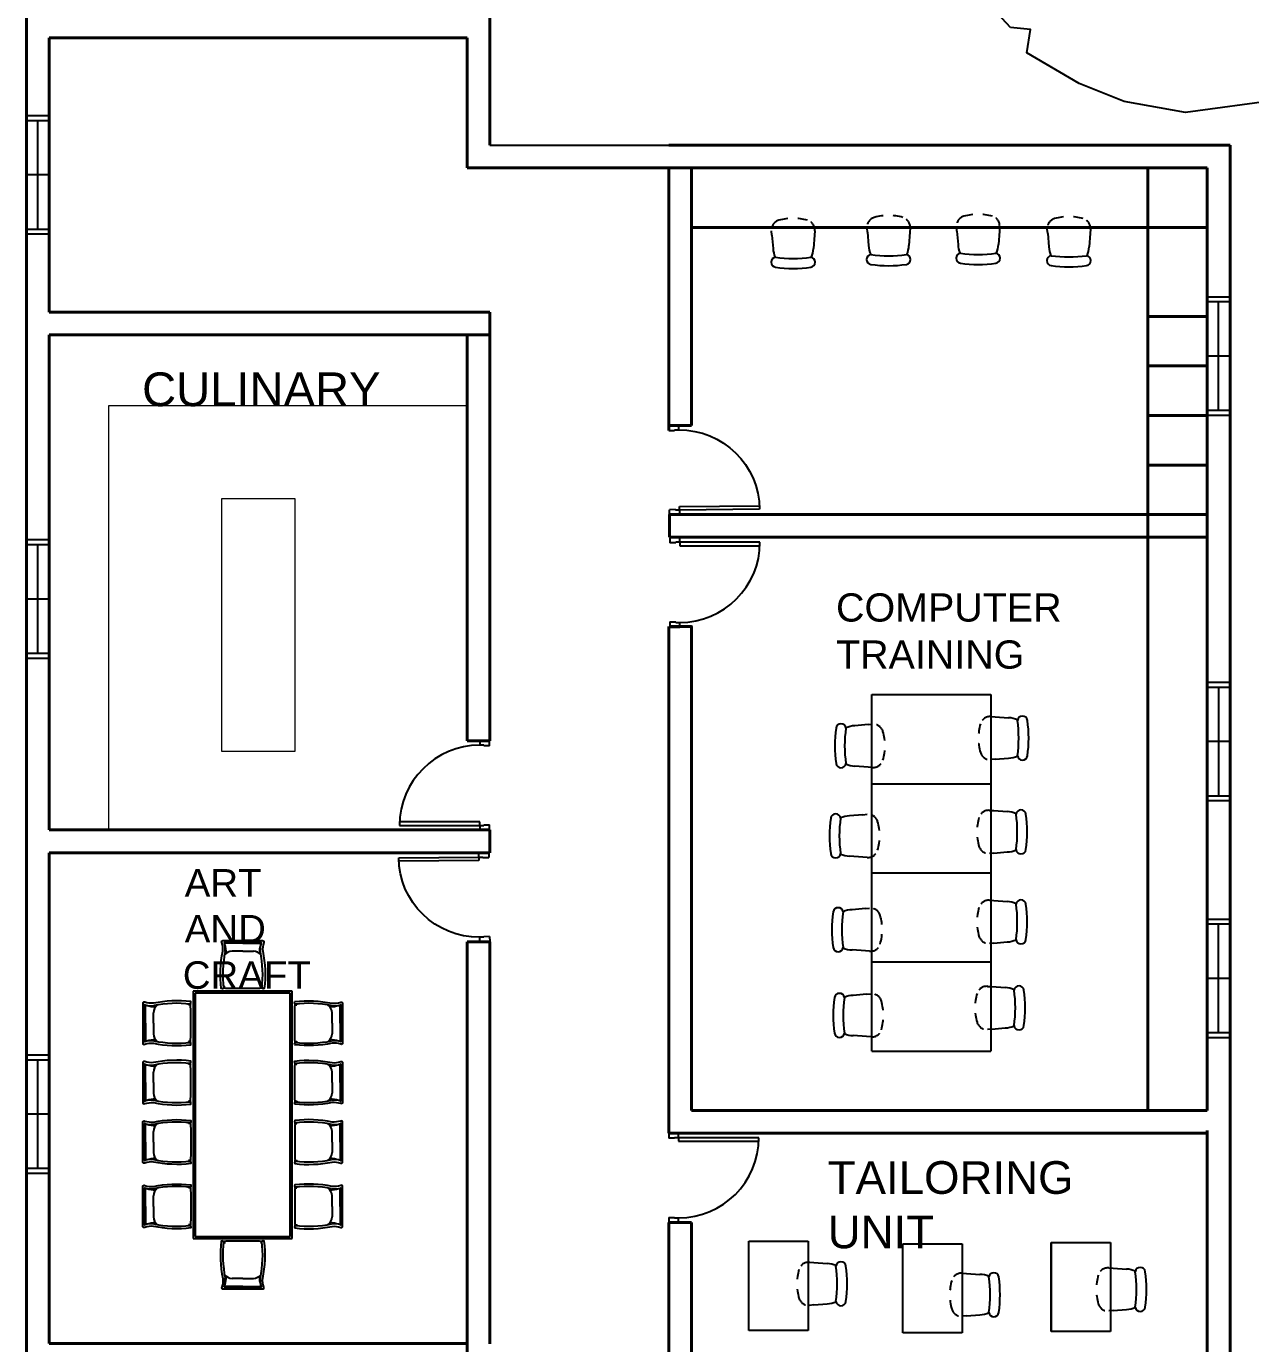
# Model space of a CAD drawing. Header units: metres. Extents: x -353 to 1688, y -477 to 135.
# Drawn here: x 238.48 to 250.84, y 82.38 to 95.68 of the extents above; entities that cross this region are included whole.
import ezdxf

# ---------------------------------------------------------------- set-up
doc = ezdxf.new("R2010")
doc.units = ezdxf.units.M
doc.header["$MEASUREMENT"] = 0
doc.linetypes.add('HIDDEN2', pattern=[0.1875, 0.125, -0.0625])
doc.layers.add('door space', color=1, linetype='Continuous')
doc.layers.add('WINDOW', color=10, linetype='Continuous')
doc.layers.add('ELEVATION', color=160, linetype='Continuous', lineweight=20)
doc.layers.add('WALL', color=2, linetype='Continuous', lineweight=40)
doc.layers.add('FURNITURE', color=130, linetype='Continuous', plot=False)
doc.layers.add('TEXT', color=141, linetype='Continuous', plot=False)
doc.styles.get("Standard").update_dxf_attribs({"font": 'arial.ttf'})

# ---------------------------------------------------------------- blocks, each defined once
blk = doc.blocks.new('Simple tree 13_cad-block.com')
at = {"color": 0}
for points in [[(-1468.3, -1498.9), (-1766.4, -1175.4), (-1766.4, -1007.8), (-1882.7, -968.4), (-2037.4, -632.4), (-2102.9, -179), (-1973, -11.4), (-2089.3, 247.5), (-2025, 480.5), (-1934.7, 856), (-1740.4, 1192), (-1533.8, 1192), (-1377.9, 1153.4), (-1455.9, 1360.4), (-1416.3, 1541.4), (-1119.4, 1812.9), (-808.8, 1942.9), (-614.6, 1878.3), (-498.3, 1812.9), (-498.3, 1981.4), (-330, 2085.3), (226.7, 2097.9), (601.6, 2033.4), (691.9, 1916.9), (717.9, 1800.4), (886.1, 1838.9), (1068, 1800.4), (1390.9, 1554.9), (1611.1, 1347.9), (1779.4, 1114.9), (1765.8, 946.5), (1701.4, 868.5), (1883.3, 856), (1947.6, 752), (2102.3, 235), (2089.9, -360.9), (1934, -839.4), (1817.7, -1007.8), (1649.5, -1007.8), (1689.1, -1124.3), (1701.4, -1265.9), (1313, -1719.3), (1028.4, -1848.3), (757.5, -1990.8), (549.6, -1938.8), (511.3, -1848.3), (459.3, -2016.8), (-213.7, -2107.3), (-652.9, -2029.3), (-977.1, -1900.3), (-1352, -1680.8), (-1326, -1512.3)], [(-57.9, -75.9), (-97.4, 14.6), (6.5, 105.1), (84.4, 28), (70.8, -75.9)]]:
    blk.add_lwpolyline(points, close=True, dxfattribs=at)

msp = doc.modelspace()

# ---------------------------------------------------------------- linework, layer by layer
msp.add_line((238.70594, 87.338), (238.70594, 85.068))
at = {"layer": 'Defpoints'}
msp.add_line((243.15606, 94.48304), (244.96254, 94.48304), dxfattribs=at)
at = {"layer": 'door space'}
for p, q in [((244.96194, 91.65172), (245.06194, 91.65273)), ((244.96244, 91.60173), (244.96194, 91.65172)), ((244.96244, 91.60173), (245.02244, 91.60233)), ((245.02239, 91.60733), (245.06239, 91.60773)), ((245.02239, 91.60733), (245.02244, 91.60233)), ((245.06194, 91.65273), (245.06239, 91.60773)), ((245.03047, 90.80237), (244.97047, 90.80177)), ((244.97098, 90.75177), (244.97047, 90.80177)), ((245.07097, 90.75277), (244.97098, 90.75177)), ((245.03047, 90.80237), (245.03052, 90.79737)), ((245.07052, 90.79777), (245.03052, 90.79737)), ((245.07017, 90.83277), (245.88013, 90.8409)), ((245.07052, 90.79777), (245.07017, 90.83277)), ((245.88048, 90.8059), (245.07052, 90.79777)), ((245.07052, 90.79777), (245.07097, 90.75277)), ((244.97405, 90.51795), (244.97405, 90.46795)), ((245.07405, 90.51795), (244.97405, 90.51795)), ((245.03405, 90.46795), (244.97405, 90.46795)), ((245.07405, 90.47295), (245.03405, 90.47295)), ((245.03405, 90.46795), (245.03405, 90.47295)), ((245.07405, 90.47295), (245.07405, 90.51795)), ((245.88405, 90.47295), (245.07405, 90.47295)), ((245.07405, 90.47295), (245.07405, 90.43795)), ((245.07405, 90.43795), (245.88405, 90.43795)), ((244.97405, 89.66795), (244.97405, 89.61795)), ((244.97405, 89.66795), (245.03405, 89.66795)), ((245.03405, 89.66295), (245.03405, 89.66795)), ((245.03405, 89.66295), (245.07405, 89.66295)), ((245.07405, 89.61795), (245.07405, 89.66295)), ((244.97405, 89.61795), (245.07405, 89.61795)), ((243.05431, 88.46802), (243.05431, 88.42302)), ((243.15431, 88.46802), (243.05431, 88.46802)), ((243.15431, 88.41802), (243.15431, 88.46802)), ((243.09431, 88.42302), (243.05431, 88.42302)), ((243.09431, 88.42302), (243.09431, 88.41802)), ((243.15431, 88.41802), (243.09431, 88.41802)), ((243.05431, 87.64802), (242.24431, 87.64802)), ((242.24431, 87.61302), (243.05431, 87.61302)), ((243.05431, 87.61302), (243.05431, 87.64802)), ((243.05431, 87.61302), (243.05431, 87.56802)), ((243.05431, 87.61302), (243.09431, 87.61302)), ((243.05431, 87.56802), (243.15431, 87.56802)), ((243.09431, 87.61802), (243.09431, 87.61302)), ((243.09431, 87.61802), (243.15431, 87.61802)), ((243.15431, 87.56802), (243.15431, 87.61802)), ((242.236, 87.28591), (243.04596, 87.29404)), ((243.04551, 87.33903), (243.1455, 87.34004)), ((243.04596, 87.29404), (243.04551, 87.33903)), ((243.04596, 87.29404), (243.08596, 87.29444)), ((243.04596, 87.29404), (243.04631, 87.25904)), ((243.08601, 87.28944), (243.08596, 87.29444)), ((243.08601, 87.28944), (243.146, 87.29004)), ((243.1455, 87.34004), (243.146, 87.29004)), ((243.04631, 87.25904), (242.23635, 87.25091)), ((243.09409, 86.48448), (243.05409, 86.48408)), ((243.05454, 86.43908), (243.05409, 86.48408)), ((243.15403, 86.49008), (243.09404, 86.48948)), ((243.09409, 86.48448), (243.09404, 86.48948)), ((243.15403, 86.49008), (243.15454, 86.44008)), ((243.15454, 86.44008), (243.05454, 86.43908)), ((244.96255, 84.50459), (244.96255, 84.45459)), ((245.06255, 84.50459), (244.96255, 84.50459)), ((245.06255, 84.45959), (245.06255, 84.50459)), ((245.02255, 84.45459), (244.96255, 84.45459)), ((245.06255, 84.45959), (245.02255, 84.45959)), ((245.02255, 84.45459), (245.02255, 84.45959)), ((245.87255, 84.45959), (245.06255, 84.45959)), ((245.06255, 84.45959), (245.06255, 84.42459)), ((245.06255, 84.42459), (245.87255, 84.42459)), ((244.96255, 83.65459), (244.96255, 83.60459)), ((244.96255, 83.65459), (245.02255, 83.65459)), ((244.96255, 83.60459), (245.06255, 83.60459)), ((245.02255, 83.64959), (245.02255, 83.65459)), ((245.02255, 83.64959), (245.06255, 83.64959)), ((245.06255, 83.60459), (245.06255, 83.64959))]:
    msp.add_line(p, q, dxfattribs=at)
at = {"layer": 'door space', "extrusion": (0, 0, -1)}
for centre, major_axis in [((245.07052, 90.79777), (0.57848, -0.56698)), ((243.04596, 87.29404), (-0.57848, 0.56698))]:
    msp.add_ellipse(centre, major_axis=major_axis, ratio=1, start_param=3.92699082, end_param=5.49778714, dxfattribs=at)
at = {"layer": 'door space'}
for centre, major_axis in [((245.07405, 90.47295), (0.57276, 0.57276)), ((243.05431, 87.61302), (-0.57276, -0.57276)), ((245.06255, 84.45959), (0.57276, 0.57276))]:
    msp.add_ellipse(centre, major_axis=major_axis, ratio=1, start_param=3.92699082, end_param=5.49778714, dxfattribs=at)
at = {"layer": 'ELEVATION'}
for p, q in [((242.92602, 91.85178), (239.30401, 91.85178)), ((239.30401, 91.85178), (239.30401, 87.568)), ((240.45124, 90.91474), (241.18545, 90.91474)), ((240.45124, 88.36047), (240.45124, 90.91474)), ((241.18545, 90.91474), (241.18545, 88.36047)), ((241.18545, 88.36047), (240.45124, 88.36047))]:
    msp.add_line(p, q, dxfattribs=at)
at = {"layer": 'FURNITURE'}
for p, q in [((246.00521, 93.57547), (246.01717, 93.4404)), ((246.43331, 93.57547), (246.42352, 93.4404)), ((246.96906, 93.60377), (246.98102, 93.4687)), ((247.39716, 93.60377), (247.38737, 93.4687)), ((247.87309, 93.61598), (247.88505, 93.48091)), ((248.30119, 93.61598), (248.2914, 93.48091)), ((248.78935, 93.59157), (248.80131, 93.4565)), ((249.21745, 93.59157), (249.20766, 93.4565)), ((247.01388, 88.93459), (248.21388, 88.93459)), ((247.01388, 85.33459), (247.01388, 88.93459)), ((248.21388, 88.93459), (248.21388, 85.33459)), ((246.97694, 88.63103), (246.84187, 88.61907)), ((248.25924, 88.70937), (248.39431, 88.69958)), ((246.97694, 88.20293), (246.84187, 88.21272)), ((248.25924, 88.28126), (248.39431, 88.29323)), ((247.01388, 88.03459), (248.21388, 88.03459)), ((246.92301, 87.72175), (246.78794, 87.70978)), ((248.24493, 87.76245), (248.38, 87.75266)), ((246.92301, 87.29364), (246.78794, 87.30343)), ((248.24493, 87.33435), (248.38, 87.34631)), ((247.01388, 87.13459), (248.21388, 87.13459)), ((246.94848, 86.77391), (246.81341, 86.76195)), ((248.24493, 86.8539), (248.38, 86.84411)), ((240.66126, 86.43268), (240.47752, 86.43268)), ((240.66126, 86.42449), (240.47784, 86.42449)), ((240.66126, 86.42367), (240.47784, 86.42367)), ((240.66126, 86.34261), (240.55448, 86.34261)), ((240.66126, 86.43268), (240.84501, 86.43268)), ((240.66126, 86.42449), (240.84469, 86.42449)), ((240.66126, 86.42367), (240.84469, 86.42367)), ((240.66126, 86.34261), (240.76805, 86.34261)), ((246.94848, 86.34581), (246.81341, 86.3556)), ((248.24493, 86.4258), (248.38, 86.43776)), ((247.01388, 86.23459), (248.21388, 86.23459)), ((240.16095, 85.94096), (240.16095, 83.44096)), ((241.16095, 85.94096), (240.16095, 85.94096)), ((240.47565, 85.98894), (240.46606, 85.98894)), ((240.47565, 85.98894), (240.46651, 85.98462)), ((240.47742, 85.96954), (240.47565, 85.98894)), ((240.84511, 85.96954), (240.84688, 85.98894)), ((240.84688, 85.98894), (240.85647, 85.98894)), ((240.84688, 85.98894), (240.85602, 85.98462)), ((241.16095, 83.44096), (241.16095, 85.94096)), ((248.22495, 85.98529), (248.36002, 85.9755)), ((240.11296, 85.80125), (240.11296, 85.81084)), ((240.11296, 85.80125), (240.11729, 85.81039)), ((240.18095, 85.92096), (240.18095, 83.46096)), ((241.14095, 85.92096), (240.18095, 85.92096)), ((241.14095, 83.46096), (241.14095, 85.92096)), ((241.20894, 85.80125), (241.20461, 85.81039)), ((241.20894, 85.80125), (241.20894, 85.81084)), ((246.96121, 85.90877), (246.82614, 85.89681)), ((239.66923, 85.61564), (239.66923, 85.79938)), ((239.67741, 85.61564), (239.67741, 85.79906)), ((239.67823, 85.61564), (239.67823, 85.79906)), ((239.7593, 85.61564), (239.7593, 85.72243)), ((240.13236, 85.79949), (240.11296, 85.80125)), ((241.18953, 85.79949), (241.20894, 85.80125)), ((241.5626, 85.61564), (241.5626, 85.72243)), ((241.64366, 85.61564), (241.64366, 85.79906)), ((241.64448, 85.61564), (241.64448, 85.79906)), ((241.65267, 85.61564), (241.65267, 85.79938)), ((239.66923, 85.61564), (239.66923, 85.4319)), ((239.67741, 85.61564), (239.67741, 85.43222)), ((239.67823, 85.61564), (239.67823, 85.43222)), ((239.7593, 85.61564), (239.7593, 85.50886)), ((241.5626, 85.61564), (241.5626, 85.50886)), ((241.64366, 85.61564), (241.64366, 85.43222)), ((241.64448, 85.61564), (241.64448, 85.43222)), ((241.65267, 85.61564), (241.65267, 85.4319)), ((248.22495, 85.55719), (248.36002, 85.56915)), ((240.13236, 85.4318), (240.11296, 85.43003)), ((240.11296, 85.43003), (240.11296, 85.42044)), ((240.11296, 85.43003), (240.11729, 85.42089)), ((241.18953, 85.4318), (241.20894, 85.43003)), ((241.20894, 85.43003), (241.20461, 85.42089)), ((241.20894, 85.43003), (241.20894, 85.42044)), ((246.96121, 85.48067), (246.82614, 85.49046)), ((247.01388, 85.33459), (248.21388, 85.33459)), ((239.66923, 85.01564), (239.66923, 85.19938)), ((239.67741, 85.01564), (239.67741, 85.19906)), ((239.67823, 85.01564), (239.67823, 85.19906)), ((240.11296, 85.20125), (240.11296, 85.21084)), ((240.11296, 85.20125), (240.11729, 85.21039)), ((240.13236, 85.19949), (240.11296, 85.20125)), ((241.18953, 85.19949), (241.20894, 85.20125)), ((241.20894, 85.20125), (241.20461, 85.21039)), ((241.20894, 85.20125), (241.20894, 85.21084)), ((241.64366, 85.01564), (241.64366, 85.19906)), ((241.64448, 85.01564), (241.64448, 85.19906)), ((241.65267, 85.01564), (241.65267, 85.19938)), ((239.66923, 85.01564), (239.66923, 84.8319)), ((239.67741, 85.01564), (239.67741, 84.83222)), ((239.67823, 85.01564), (239.67823, 84.83222)), ((239.7593, 85.01564), (239.7593, 85.12243)), ((239.7593, 85.01564), (239.7593, 84.90886)), ((241.5626, 85.01564), (241.5626, 85.12243)), ((241.5626, 85.01564), (241.5626, 84.90886)), ((241.64366, 85.01564), (241.64366, 84.83222)), ((241.64448, 85.01564), (241.64448, 84.83222)), ((241.65267, 85.01564), (241.65267, 84.8319)), ((240.13236, 84.8318), (240.11296, 84.83003)), ((240.11296, 84.83003), (240.11296, 84.82044)), ((240.11296, 84.83003), (240.11729, 84.82089)), ((241.18953, 84.8318), (241.20894, 84.83003)), ((241.20894, 84.83003), (241.20461, 84.82089)), ((241.20894, 84.83003), (241.20894, 84.82044)), ((240.11296, 84.60188), (240.11296, 84.61148)), ((240.11296, 84.60188), (240.11729, 84.61103)), ((241.20894, 84.60188), (241.20461, 84.61103)), ((241.20894, 84.60188), (241.20894, 84.61148)), ((239.66923, 84.41627), (239.66923, 84.60002)), ((239.67741, 84.41627), (239.67741, 84.59969)), ((239.67823, 84.41627), (239.67823, 84.59969)), ((239.7593, 84.41627), (239.7593, 84.52306)), ((240.13236, 84.60012), (240.11296, 84.60188)), ((241.18953, 84.60012), (241.20894, 84.60188)), ((241.5626, 84.41627), (241.5626, 84.52306)), ((241.64366, 84.41627), (241.64366, 84.59969)), ((241.64448, 84.41627), (241.64448, 84.59969)), ((241.65267, 84.41627), (241.65267, 84.60002)), ((239.66923, 84.41627), (239.66923, 84.23253)), ((239.67741, 84.41627), (239.67741, 84.23285)), ((239.67823, 84.41627), (239.67823, 84.23285)), ((239.7593, 84.41627), (239.7593, 84.30949)), ((241.5626, 84.41627), (241.5626, 84.30949)), ((241.64366, 84.41627), (241.64366, 84.23285)), ((241.64448, 84.41627), (241.64448, 84.23285)), ((241.65267, 84.41627), (241.65267, 84.23253)), ((240.13236, 84.23243), (240.11296, 84.23066)), ((240.11296, 84.23066), (240.11729, 84.22152)), ((240.11296, 84.23066), (240.11296, 84.22107)), ((241.18953, 84.23243), (241.20894, 84.23066)), ((241.20894, 84.23066), (241.20461, 84.22152)), ((241.20894, 84.23066), (241.20894, 84.22107)), ((239.66923, 83.76627), (239.66923, 83.95002)), ((239.67741, 83.76627), (239.67741, 83.94969)), ((239.67823, 83.76627), (239.67823, 83.94969)), ((240.11296, 83.95188), (240.11296, 83.96148)), ((240.11296, 83.95188), (240.11729, 83.96103)), ((240.13236, 83.95012), (240.11296, 83.95188)), ((241.18953, 83.95012), (241.20894, 83.95188)), ((241.20894, 83.95188), (241.20461, 83.96103)), ((241.20894, 83.95188), (241.20894, 83.96148)), ((241.64366, 83.76627), (241.64366, 83.94969)), ((241.64448, 83.76627), (241.64448, 83.94969)), ((241.65267, 83.76627), (241.65267, 83.95002)), ((239.7593, 83.76627), (239.7593, 83.87306)), ((241.5626, 83.76627), (241.5626, 83.87306)), ((239.66923, 83.76627), (239.66923, 83.58253)), ((239.67741, 83.76627), (239.67741, 83.58285)), ((239.67823, 83.76627), (239.67823, 83.58285)), ((239.7593, 83.76627), (239.7593, 83.65949)), ((241.5626, 83.76627), (241.5626, 83.65949)), ((241.64366, 83.76627), (241.64366, 83.58285)), ((241.64448, 83.76627), (241.64448, 83.58285)), ((241.65267, 83.76627), (241.65267, 83.58253)), ((240.13236, 83.58243), (240.11296, 83.58066)), ((240.11296, 83.58066), (240.11729, 83.57152)), ((240.11296, 83.58066), (240.11296, 83.57107)), ((241.18953, 83.58243), (241.20894, 83.58066)), ((241.20894, 83.58066), (241.20461, 83.57152)), ((241.20894, 83.58066), (241.20894, 83.57107)), ((240.16095, 83.44096), (241.16095, 83.44096)), ((240.18095, 83.46096), (241.14095, 83.46096)), ((240.47742, 83.41237), (240.47565, 83.39297)), ((240.84511, 83.41237), (240.84688, 83.39297)), ((245.77039, 82.51418), (245.77039, 83.41418)), ((245.77039, 83.41418), (246.37039, 83.41418)), ((246.37039, 83.41418), (246.37039, 82.51418)), ((240.47565, 83.39297), (240.46606, 83.39297)), ((240.47565, 83.39297), (240.46651, 83.3973)), ((240.84688, 83.39297), (240.85602, 83.3973)), ((240.84688, 83.39297), (240.85647, 83.39297)), ((247.32492, 82.48801), (247.32492, 83.38801)), ((247.32492, 83.38801), (247.92492, 83.38801)), ((247.92492, 83.38801), (247.92492, 82.48801)), ((248.82492, 82.50162), (248.82492, 83.40162)), ((248.82492, 83.40162), (249.42492, 83.40162)), ((248.82492, 83.38801), (248.82492, 82.50162)), ((249.42492, 83.40162), (249.42492, 82.50162)), ((246.42704, 83.19874), (246.56211, 83.18895)), ((240.66126, 83.0393), (240.55448, 83.0393)), ((240.66126, 83.0393), (240.76805, 83.0393)), ((247.97023, 83.08853), (248.1053, 83.07874)), ((249.44949, 83.14179), (249.58457, 83.132)), ((240.66126, 82.94923), (240.47752, 82.94923)), ((240.66126, 82.95824), (240.47784, 82.95824)), ((240.66126, 82.95742), (240.47784, 82.95742)), ((240.66126, 82.95824), (240.84469, 82.95824)), ((240.66126, 82.95742), (240.84469, 82.95742)), ((240.66126, 82.94923), (240.84501, 82.94923)), ((246.42704, 82.77064), (246.56211, 82.7826)), ((247.97023, 82.66042), (248.1053, 82.67239)), ((249.44949, 82.71369), (249.58457, 82.72565)), ((246.37039, 82.51418), (245.77039, 82.51418)), ((247.92492, 82.48801), (247.32492, 82.48801)), ((249.42492, 82.50162), (248.82492, 82.50162))]:
    msp.add_line(p, q, dxfattribs=at)
at = {"layer": 'FURNITURE', "linetype": 'HIDDEN2', "ltscale": 0.03}
for points in [[(246.00521, 93.57547), (246.00142, 93.61826, -0.35850154), (246.07444, 93.72473, -0.14150797), (246.36339, 93.72473, -0.35850154), (246.43641, 93.61826), (246.43331, 93.57547)], [(246.96906, 93.60377), (246.96527, 93.64656, -0.35850154), (247.03829, 93.75303, -0.14150797), (247.32724, 93.75303, -0.35850154), (247.40026, 93.64656), (247.39716, 93.60377)], [(247.87309, 93.61598), (247.8693, 93.65877, -0.35850154), (247.94232, 93.76524, -0.14150797), (248.23127, 93.76524, -0.35850154), (248.30429, 93.65877), (248.30119, 93.61598)], [(248.78935, 93.59157), (248.78556, 93.63436, -0.35850154), (248.85858, 93.74082, -0.14150797), (249.14753, 93.74082, -0.35850154), (249.22055, 93.63436), (249.21745, 93.59157)], [(246.97694, 88.63103), (247.01973, 88.63482, -0.35850154), (247.1262, 88.5618, -0.14150797), (247.1262, 88.27285, -0.35850154), (247.01973, 88.19983), (246.97694, 88.20293)], [(248.25924, 88.28126), (248.21645, 88.27748, -0.35850154), (248.10998, 88.3505, -0.14150797), (248.10998, 88.63945, -0.35850154), (248.21645, 88.71247), (248.25924, 88.70937)], [(246.92301, 87.72175), (246.9658, 87.72554, -0.35850154), (247.07227, 87.65251, -0.14150797), (247.07227, 87.36357, -0.35850154), (246.9658, 87.29054), (246.92301, 87.29364)], [(248.24493, 87.33435), (248.20214, 87.33056, -0.35850154), (248.09567, 87.40358, -0.14150797), (248.09567, 87.69253, -0.35850154), (248.20214, 87.76555), (248.24493, 87.76245)], [(246.94848, 86.77391), (246.99127, 86.7777, -0.35850154), (247.09773, 86.70468, -0.14150797), (247.09773, 86.41573, -0.35850154), (246.99127, 86.34271), (246.94848, 86.34581)], [(248.24493, 86.4258), (248.20214, 86.42201, -0.35850154), (248.09567, 86.49503, -0.14150797), (248.09567, 86.78398, -0.35850154), (248.20214, 86.857), (248.24493, 86.8539)], [(248.22495, 85.55719), (248.18216, 85.5534, -0.35850154), (248.07569, 85.62643, -0.14150797), (248.07569, 85.91537, -0.35850154), (248.18216, 85.9884), (248.22495, 85.98529)], [(246.96121, 85.90877), (247.004, 85.91256, -0.35850154), (247.11046, 85.83954, -0.14150797), (247.11046, 85.55059, -0.35850154), (247.004, 85.47757), (246.96121, 85.48067)], [(246.42704, 82.77064), (246.38425, 82.76685, -0.35850154), (246.27779, 82.83988, -0.14150797), (246.27779, 83.12882, -0.35850154), (246.38425, 83.20185), (246.42704, 83.19874)], [(249.44949, 82.71369), (249.4067, 82.7099, -0.35850154), (249.30024, 82.78292, -0.14150797), (249.30024, 83.07187, -0.35850154), (249.4067, 83.14489), (249.44949, 83.14179)], [(247.97023, 82.66042), (247.92744, 82.65664, -0.35850154), (247.82097, 82.72966, -0.14150797), (247.82097, 83.01861, -0.35850154), (247.92744, 83.09163), (247.97023, 83.08853)]]:
    msp.add_lwpolyline(points, format="xyb", dxfattribs=at)
at = {"layer": 'FURNITURE'}
for points in [[(240.87264, 86.43057, 0.10252325), (240.86306, 86.34319, -0.08046065), (240.87863, 85.96596, -0.30229994), (240.8542, 85.96888, 0.1979323), (240.84506, 85.96955, -0.02819302), (240.79099, 85.96596), (240.66095, 85.96596), (240.5309, 85.96596, -0.02819302), (240.47684, 85.96955, 0.1979323), (240.46769, 85.96888, -0.30229994), (240.44327, 85.96596, -0.08046065), (240.45884, 86.34319, 0.10252325), (240.44926, 86.43057, -0.58711132), (240.46004, 86.44976), (240.86186, 86.44976, -0.58711132)], [(239.67133, 85.40426, -0.10252325), (239.75872, 85.41385, 0.08046065), (240.13595, 85.39828, 0.30229994), (240.13302, 85.4227, -0.1979323), (240.13236, 85.43184, 0.02819302), (240.13595, 85.48591), (240.13595, 85.61596), (240.13595, 85.746, 0.02819302), (240.13236, 85.80007, -0.1979323), (240.13302, 85.80921, 0.30229994), (240.13595, 85.83364, 0.08046065), (239.75872, 85.81806, -0.10252325), (239.67133, 85.82765, 0.58711132), (239.65215, 85.81687), (239.65215, 85.41505, 0.58711132)], [(241.65056, 85.40426, 0.10252325), (241.56318, 85.41385, -0.08046065), (241.18595, 85.39828, -0.30229994), (241.18888, 85.4227, 0.1979323), (241.18954, 85.43184, -0.02819302), (241.18595, 85.48591), (241.18595, 85.61596), (241.18595, 85.746, -0.02819302), (241.18954, 85.80007, 0.1979323), (241.18888, 85.80921, -0.30229994), (241.18595, 85.83364, -0.08046065), (241.56318, 85.81806, 0.10252325), (241.65056, 85.82765, -0.58711132), (241.66975, 85.81687), (241.66975, 85.41505, -0.58711132)], [(239.67133, 84.80426, -0.10252325), (239.75872, 84.81385, 0.08046065), (240.13595, 84.79828, 0.30229994), (240.13302, 84.8227, -0.1979323), (240.13236, 84.83184, 0.02819302), (240.13595, 84.88591), (240.13595, 85.01596), (240.13595, 85.146, 0.02819302), (240.13236, 85.20007, -0.1979323), (240.13302, 85.20921, 0.30229994), (240.13595, 85.23364, 0.08046065), (239.75872, 85.21806, -0.10252325), (239.67133, 85.22765, 0.58711132), (239.65215, 85.21687), (239.65215, 84.81505, 0.58711132)], [(241.65056, 84.80426, 0.10252325), (241.56318, 84.81385, -0.08046065), (241.18595, 84.79828, -0.30229994), (241.18888, 84.8227, 0.1979323), (241.18954, 84.83184, -0.02819302), (241.18595, 84.88591), (241.18595, 85.01596), (241.18595, 85.146, -0.02819302), (241.18954, 85.20007, 0.1979323), (241.18888, 85.20921, -0.30229994), (241.18595, 85.23364, -0.08046065), (241.56318, 85.21806, 0.10252325), (241.65056, 85.22765, -0.58711132), (241.66975, 85.21687), (241.66975, 84.81505, -0.58711132)], [(239.67133, 84.62765, 0.10252325), (239.75872, 84.61806, -0.08046065), (240.13595, 84.63364, -0.30229994), (240.13302, 84.60921, 0.1979323), (240.13236, 84.60007, -0.02819302), (240.13595, 84.546), (240.13595, 84.41596), (240.13595, 84.28591, -0.02819302), (240.13236, 84.23184, 0.1979323), (240.13302, 84.2227, -0.30229994), (240.13595, 84.19828, -0.08046065), (239.75872, 84.21385, 0.10252325), (239.67133, 84.20426, -0.58711132), (239.65215, 84.21505), (239.65215, 84.61687, -0.58711132)], [(241.65056, 84.62765, -0.10252325), (241.56318, 84.61806, 0.08046065), (241.18595, 84.63364, 0.30229994), (241.18888, 84.60921, -0.1979323), (241.18954, 84.60007, 0.02819302), (241.18595, 84.546), (241.18595, 84.41596), (241.18595, 84.28591, 0.02819302), (241.18954, 84.23184, -0.1979323), (241.18888, 84.2227, 0.30229994), (241.18595, 84.19828, 0.08046065), (241.56318, 84.21385, -0.10252325), (241.65056, 84.20426, 0.58711132), (241.66975, 84.21505), (241.66975, 84.61687, 0.58711132)], [(239.67133, 83.97765, 0.10252325), (239.75872, 83.96806, -0.08046065), (240.13595, 83.98364, -0.30229994), (240.13302, 83.95921, 0.1979323), (240.13236, 83.95007, -0.02819302), (240.13595, 83.896), (240.13595, 83.76596), (240.13595, 83.63591, -0.02819302), (240.13236, 83.58184, 0.1979323), (240.13302, 83.5727, -0.30229994), (240.13595, 83.54828, -0.08046065), (239.75872, 83.56385, 0.10252325), (239.67133, 83.55426, -0.58711132), (239.65215, 83.56505), (239.65215, 83.96687, -0.58711132)], [(241.65056, 83.97765, -0.10252325), (241.56318, 83.96806, 0.08046065), (241.18595, 83.98364, 0.30229994), (241.18888, 83.95921, -0.1979323), (241.18954, 83.95007, 0.02819302), (241.18595, 83.896), (241.18595, 83.76596), (241.18595, 83.63591, 0.02819302), (241.18954, 83.58184, -0.1979323), (241.18888, 83.5727, 0.30229994), (241.18595, 83.54828, 0.08046065), (241.56318, 83.56385, -0.10252325), (241.65056, 83.55426, 0.58711132), (241.66975, 83.56505), (241.66975, 83.96687, 0.58711132)], [(240.87264, 82.95134, -0.10252325), (240.86306, 83.03873, 0.08046065), (240.87863, 83.41596, 0.30229994), (240.8542, 83.41303, -0.1979323), (240.84506, 83.41237, 0.02819302), (240.79099, 83.41596), (240.66095, 83.41596), (240.5309, 83.41596, 0.02819302), (240.47684, 83.41237, -0.1979323), (240.46769, 83.41303, 0.30229994), (240.44327, 83.41596, 0.08046065), (240.45884, 83.03873, -0.10252325), (240.44926, 82.95134, 0.58711132), (240.46004, 82.93216), (240.86186, 82.93216, 0.58711132)]]:
    msp.add_lwpolyline(points, format="xyb", close=True, dxfattribs=at)
for centre, radius, start, end in [((246.22034, 93.4404), 0.20318, 180, 206.212212), ((246.22034, 93.4404), 0.20318, 333.61801, 0), ((247.18419, 93.4687), 0.20318, 180, 206.212212), ((247.18419, 93.4687), 0.20318, 333.61801, 0), ((247.915, 93.34118), 0.0508, 98.455473, 261.544527), ((248.08823, 93.48091), 0.20318, 180, 206.212212), ((248.0868, 94.59738), 1.2192, 261.544527, 278.455473), ((248.2586, 93.34118), 0.0508, 278.455473, 81.544527), ((248.08823, 93.48091), 0.20318, 333.61801, 0), ((249.00449, 93.4565), 0.20318, 180, 206.212212), ((249.00449, 93.4565), 0.20318, 333.61801, 0), ((246.04711, 93.30067), 0.0508, 98.455473, 261.544527), ((246.21891, 94.55687), 1.2192, 261.544527, 278.455473), ((246.39072, 93.30067), 0.0508, 278.455473, 81.544527), ((247.01096, 93.32897), 0.0508, 98.455473, 261.544527), ((247.18276, 94.58517), 1.2192, 261.544527, 278.455473), ((247.18276, 94.48467), 1.2192, 261.544527, 278.455473), ((247.35456, 93.32897), 0.0508, 278.455473, 81.544527), ((248.0868, 94.49688), 1.2192, 261.544527, 278.455473), ((248.83125, 93.31677), 0.0508, 98.455473, 261.544527), ((249.00306, 94.57296), 1.2192, 261.544527, 278.455473), ((249.00306, 94.47247), 1.2192, 261.544527, 278.455473), ((249.17486, 93.31677), 0.0508, 278.455473, 81.544527), ((246.21891, 94.45637), 1.2192, 261.544527, 278.455473), ((246.70214, 88.58913), 0.0508, 8.455473, 171.544527), ((246.84187, 88.4159), 0.20318, 90, 116.212212), ((248.39431, 88.4964), 0.20318, 63.61801, 90), ((248.53404, 88.66677), 0.0508, 8.455473, 171.544527), ((247.27784, 88.49497), 1.2192, 351.544527, 8.455473), ((247.37834, 88.49497), 1.2192, 351.544527, 8.455473), ((247.85784, 88.41733), 1.2192, 171.544527, 188.455473), ((247.95834, 88.41733), 1.2192, 171.544527, 188.455473), ((246.70214, 88.24553), 0.0508, 188.455473, 351.544527), ((246.84187, 88.4159), 0.20318, 243.61801, 270), ((248.39431, 88.4964), 0.20318, 270, 296.212212), ((248.53404, 88.32317), 0.0508, 188.455473, 351.544527), ((247.80391, 87.50804), 1.2192, 171.544527, 188.455473), ((246.64821, 87.67984), 0.0508, 8.455473, 171.544527), ((247.90441, 87.50804), 1.2192, 171.544527, 188.455473), ((246.78794, 87.50661), 0.20318, 90, 116.212212), ((248.38, 87.54948), 0.20318, 63.61801, 90), ((248.51973, 87.71986), 0.0508, 8.455473, 171.544527), ((247.26353, 87.54805), 1.2192, 351.544527, 8.455473), ((247.36403, 87.54805), 1.2192, 351.544527, 8.455473), ((246.64821, 87.33624), 0.0508, 188.455473, 351.544527), ((246.78794, 87.50661), 0.20318, 243.61801, 270), ((248.38, 87.54948), 0.20318, 270, 296.212212), ((248.51973, 87.37625), 0.0508, 188.455473, 351.544527), ((247.82938, 86.5602), 1.2192, 171.544527, 188.455473), ((246.67368, 86.73201), 0.0508, 8.455473, 171.544527), ((247.92987, 86.5602), 1.2192, 171.544527, 188.455473), ((246.81341, 86.55877), 0.20318, 90, 116.212212), ((248.38, 86.64094), 0.20318, 63.61801, 90), ((248.51973, 86.81131), 0.0508, 8.455473, 171.544527), ((247.26353, 86.63951), 1.2192, 351.544527, 8.455473), ((247.36403, 86.63951), 1.2192, 351.544527, 8.455473), ((241.61449, 86.10629), 1.15441, 168.43567, 186.836253), ((240.47795, 86.4303), 0.00242, 100.344955, 201.374167), ((240.24412, 86.36318), 0.24087, 354.551329, 15.962584), ((240.55536, 86.24478), 0.09783, 90.516393, 143.192669), ((240.47788, 86.42377), 0.000725, 87.376171, 197.520848), ((240.47771, 86.42326), 0.000433, 71.771496, 189.220236), ((240.17766, 86.31529), 0.31732, 1.15909, 17.564089), ((240.76717, 86.24478), 0.09783, 36.807331, 89.483607), ((241.14486, 86.31529), 0.31732, 162.435911, 178.84091), ((241.07841, 86.36318), 0.24087, 164.037416, 185.448671), ((239.70804, 86.10629), 1.15441, 353.163747, 11.56433), ((240.84465, 86.42377), 0.000725, 342.479152, 92.623829), ((240.84482, 86.42326), 0.000433, 350.779764, 108.228504), ((240.84457, 86.4303), 0.00242, 338.625833, 79.655045), ((246.67368, 86.3884), 0.0508, 188.455473, 351.544527), ((246.81341, 86.55877), 0.20318, 243.61801, 270), ((248.38, 86.64094), 0.20318, 270, 296.212212), ((248.51973, 86.46771), 0.0508, 188.455473, 351.544527), ((240.47366, 85.95813), 0.01202, 71.753605, 116.5375), ((240.84887, 85.95813), 0.01202, 63.4625, 108.246395), ((248.36002, 85.77233), 0.20318, 63.61801, 90), ((248.49975, 85.9427), 0.0508, 8.455473, 171.544527), ((247.24355, 85.7709), 1.2192, 351.544527, 8.455473), ((247.34405, 85.7709), 1.2192, 351.544527, 8.455473), ((239.99561, 84.66242), 1.15441, 83.163747, 101.56433), ((240.14377, 85.80325), 0.01202, 153.4625, 198.246395), ((241.32628, 84.66242), 1.15441, 78.43567, 96.836253), ((241.17812, 85.80325), 0.01202, 341.753605, 26.5375), ((247.84211, 85.69506), 1.2192, 171.544527, 188.455473), ((246.68641, 85.86687), 0.0508, 8.455473, 171.544527), ((247.9426, 85.69506), 1.2192, 171.544527, 188.455473), ((246.82614, 85.69363), 0.20318, 90, 116.212212), ((239.6716, 85.79895), 0.00242, 68.625833, 169.655045), ((239.73873, 86.03278), 0.24087, 254.037416, 275.448671), ((239.67814, 85.79903), 0.000725, 72.479152, 182.623829), ((239.67864, 85.7992), 0.000433, 80.779764, 198.228504), ((239.78662, 86.09924), 0.31732, 252.435911, 268.84091), ((239.85712, 85.72154), 0.09783, 126.807331, 179.483607), ((241.46477, 85.72154), 0.09783, 0.516393, 53.192669), ((241.53528, 86.09924), 0.31732, 271.15909, 287.564089), ((241.58317, 86.03278), 0.24087, 264.551329, 285.962584), ((241.64325, 85.7992), 0.000433, 341.771496, 99.220236), ((241.64376, 85.79903), 0.000725, 357.376171, 107.520848), ((241.65029, 85.79895), 0.00242, 10.344955, 111.374167), ((248.36002, 85.77233), 0.20318, 270, 296.212212), ((248.49975, 85.5991), 0.0508, 188.455473, 351.544527), ((239.6716, 85.43233), 0.00242, 190.344955, 291.374167), ((239.73873, 85.1985), 0.24087, 84.551329, 105.962584), ((239.67814, 85.43225), 0.000725, 177.376171, 287.520848), ((239.67864, 85.43208), 0.000433, 161.771496, 279.220236), ((239.78662, 85.13204), 0.31732, 91.15909, 107.564089), ((239.85712, 85.50974), 0.09783, 180.516393, 233.192669), ((239.99561, 86.56887), 1.15441, 258.43567, 276.836253), ((240.14377, 85.42803), 0.01202, 161.753605, 206.5375), ((241.32628, 86.56887), 1.15441, 263.163747, 281.56433), ((241.17812, 85.42803), 0.01202, 333.4625, 18.246395), ((241.46477, 85.50974), 0.09783, 306.807331, 359.483607), ((241.53528, 85.13204), 0.31732, 72.435911, 88.84091), ((241.58317, 85.1985), 0.24087, 74.037416, 95.448671), ((241.64325, 85.43208), 0.000433, 260.779764, 18.228504), ((241.64376, 85.43225), 0.000725, 252.479152, 2.623829), ((241.65029, 85.43233), 0.00242, 248.625833, 349.655045), ((246.68641, 85.52326), 0.0508, 188.455473, 351.544527), ((246.82614, 85.69363), 0.20318, 243.61801, 270), ((239.6716, 85.19895), 0.00242, 68.625833, 169.655045), ((239.73873, 85.43278), 0.24087, 254.037416, 275.448671), ((239.67814, 85.19903), 0.000725, 72.479152, 182.623829), ((239.67864, 85.1992), 0.000433, 80.779764, 198.228504), ((239.78662, 85.49924), 0.31732, 252.435911, 268.84091), ((239.85712, 85.12154), 0.09783, 126.807331, 179.483607), ((239.99561, 84.06242), 1.15441, 83.163747, 101.56433), ((240.14377, 85.20325), 0.01202, 153.4625, 198.246395), ((241.32628, 84.06242), 1.15441, 78.43567, 96.836253), ((241.17812, 85.20325), 0.01202, 341.753605, 26.5375), ((241.46477, 85.12154), 0.09783, 0.516393, 53.192669), ((241.53528, 85.49924), 0.31732, 271.15909, 287.564089), ((241.58317, 85.43278), 0.24087, 264.551329, 285.962584), ((241.64325, 85.1992), 0.000433, 341.771496, 99.220236), ((241.64376, 85.19903), 0.000725, 357.376171, 107.520848), ((241.65029, 85.19895), 0.00242, 10.344955, 111.374167), ((239.85712, 84.90974), 0.09783, 180.516393, 233.192669), ((241.46477, 84.90974), 0.09783, 306.807331, 359.483607), ((239.6716, 84.83233), 0.00242, 190.344955, 291.374167), ((239.73873, 84.5985), 0.24087, 84.551329, 105.962584), ((239.67814, 84.83225), 0.000725, 177.376171, 287.520848), ((239.67864, 84.83208), 0.000433, 161.771496, 279.220236), ((239.78662, 84.53204), 0.31732, 91.15909, 107.564089), ((239.99561, 85.96887), 1.15441, 258.43567, 276.836253), ((240.14377, 84.82803), 0.01202, 161.753605, 206.5375), ((241.32628, 85.96887), 1.15441, 263.163747, 281.56433), ((241.17812, 84.82803), 0.01202, 333.4625, 18.246395), ((241.53528, 84.53204), 0.31732, 72.435911, 88.84091), ((241.58317, 84.5985), 0.24087, 74.037416, 95.448671), ((241.64325, 84.83208), 0.000433, 260.779764, 18.228504), ((241.64376, 84.83225), 0.000725, 252.479152, 2.623829), ((241.65029, 84.83233), 0.00242, 248.625833, 349.655045), ((239.99561, 83.46305), 1.15441, 83.163747, 101.56433), ((240.14377, 84.60388), 0.01202, 153.4625, 198.246395), ((241.32628, 83.46305), 1.15441, 78.43567, 96.836253), ((241.17812, 84.60388), 0.01202, 341.753605, 26.5375), ((239.6716, 84.59958), 0.00242, 68.625833, 169.655045), ((239.73873, 84.83341), 0.24087, 254.037416, 275.448671), ((239.67814, 84.59966), 0.000725, 72.479152, 182.623829), ((239.67864, 84.59983), 0.000433, 80.779764, 198.228504), ((239.78662, 84.89987), 0.31732, 252.435911, 268.84091), ((239.85712, 84.52218), 0.09783, 126.807331, 179.483607), ((241.46477, 84.52218), 0.09783, 0.516393, 53.192669), ((241.53528, 84.89987), 0.31732, 271.15909, 287.564089), ((241.58317, 84.83341), 0.24087, 264.551329, 285.962584), ((241.64325, 84.59983), 0.000433, 341.771496, 99.220236), ((241.64376, 84.59966), 0.000725, 357.376171, 107.520848), ((241.65029, 84.59958), 0.00242, 10.344955, 111.374167), ((239.6716, 84.23296), 0.00242, 190.344955, 291.374167), ((239.73873, 83.99913), 0.24087, 84.551329, 105.962584), ((239.67814, 84.23288), 0.000725, 177.376171, 287.520848), ((239.67864, 84.23272), 0.000433, 161.771496, 279.220236), ((239.78662, 83.93267), 0.31732, 91.15909, 107.564089), ((239.85712, 84.31037), 0.09783, 180.516393, 233.192669), ((239.99561, 85.3695), 1.15441, 258.43567, 276.836253), ((240.14377, 84.22866), 0.01202, 161.753605, 206.5375), ((241.32628, 85.3695), 1.15441, 263.163747, 281.56433), ((241.17812, 84.22866), 0.01202, 333.4625, 18.246395), ((241.46477, 84.31037), 0.09783, 306.807331, 359.483607), ((241.53528, 83.93267), 0.31732, 72.435911, 88.84091), ((241.58317, 83.99913), 0.24087, 74.037416, 95.448671), ((241.64325, 84.23272), 0.000433, 260.779764, 18.228504), ((241.64376, 84.23288), 0.000725, 252.479152, 2.623829), ((241.65029, 84.23296), 0.00242, 248.625833, 349.655045), ((239.6716, 83.94958), 0.00242, 68.625833, 169.655045), ((239.73873, 84.18341), 0.24087, 254.037416, 275.448671), ((239.67814, 83.94966), 0.000725, 72.479152, 182.623829), ((239.67864, 83.94983), 0.000433, 80.779764, 198.228504), ((239.78662, 84.24987), 0.31732, 252.435911, 268.84091), ((239.85712, 83.87218), 0.09783, 126.807331, 179.483607), ((239.99561, 82.81305), 1.15441, 83.163747, 101.56433), ((240.14377, 83.95388), 0.01202, 153.4625, 198.246395), ((241.32628, 82.81305), 1.15441, 78.43567, 96.836253), ((241.17812, 83.95388), 0.01202, 341.753605, 26.5375), ((241.46477, 83.87218), 0.09783, 0.516393, 53.192669), ((241.53528, 84.24987), 0.31732, 271.15909, 287.564089), ((241.58317, 84.18341), 0.24087, 264.551329, 285.962584), ((241.64325, 83.94983), 0.000433, 341.771496, 99.220236), ((241.64376, 83.94966), 0.000725, 357.376171, 107.520848), ((241.65029, 83.94958), 0.00242, 10.344955, 111.374167), ((239.6716, 83.58296), 0.00242, 190.344955, 291.374167), ((239.73873, 83.34913), 0.24087, 84.551329, 105.962584), ((239.67814, 83.58288), 0.000725, 177.376171, 287.520848), ((239.67864, 83.58272), 0.000433, 161.771496, 279.220236), ((239.78662, 83.28267), 0.31732, 91.15909, 107.564089), ((239.85712, 83.66037), 0.09783, 180.516393, 233.192669), ((239.99561, 84.7195), 1.15441, 258.43567, 276.836253), ((240.14377, 83.57866), 0.01202, 161.753605, 206.5375), ((241.32628, 84.7195), 1.15441, 263.163747, 281.56433), ((241.17812, 83.57866), 0.01202, 333.4625, 18.246395), ((241.46477, 83.66037), 0.09783, 306.807331, 359.483607), ((241.53528, 83.28267), 0.31732, 72.435911, 88.84091), ((241.58317, 83.34913), 0.24087, 74.037416, 95.448671), ((241.64325, 83.58272), 0.000433, 260.779764, 18.228504), ((241.64376, 83.58288), 0.000725, 252.479152, 2.623829), ((241.65029, 83.58296), 0.00242, 248.625833, 349.655045), ((241.61449, 83.27562), 1.15441, 173.163747, 191.56433), ((240.47366, 83.42378), 0.01202, 243.4625, 288.246395), ((239.70804, 83.27562), 1.15441, 348.43567, 6.836253), ((240.84887, 83.42378), 0.01202, 251.753605, 296.5375), ((246.56211, 82.98578), 0.20318, 63.61801, 90), ((246.70184, 83.15615), 0.0508, 8.455473, 171.544527), ((245.44565, 82.98435), 1.2192, 351.544527, 8.455473), ((245.54614, 82.98435), 1.2192, 351.544527, 8.455473), ((249.72429, 83.0992), 0.0508, 8.455473, 171.544527), ((240.24412, 83.01874), 0.24087, 344.037416, 5.448671), ((240.55536, 83.13713), 0.09783, 216.807331, 269.483607), ((240.17766, 83.06663), 0.31732, 342.435911, 358.84091), ((240.76717, 83.13713), 0.09783, 270.516393, 323.192669), ((241.14486, 83.06663), 0.31732, 181.15909, 197.564089), ((241.07841, 83.01874), 0.24087, 174.551329, 195.962584), ((248.1053, 82.87556), 0.20318, 63.61801, 90), ((248.24503, 83.04593), 0.0508, 8.455473, 171.544527), ((246.98883, 82.87413), 1.2192, 351.544527, 8.455473), ((247.08933, 82.87413), 1.2192, 351.544527, 8.455473), ((249.58457, 82.92883), 0.20318, 63.61801, 90), ((248.4681, 82.9274), 1.2192, 351.544527, 8.455473), ((248.56859, 82.9274), 1.2192, 351.544527, 8.455473), ((240.47795, 82.95161), 0.00242, 158.625833, 259.655045), ((240.47788, 82.95815), 0.000725, 162.479152, 272.623829), ((240.47771, 82.95865), 0.000433, 170.779764, 288.228504), ((240.84465, 82.95815), 0.000725, 267.376171, 17.520848), ((240.84482, 82.95865), 0.000433, 251.771496, 9.220236), ((240.84457, 82.95161), 0.00242, 280.344955, 21.374167), ((246.56211, 82.98578), 0.20318, 270, 296.212212), ((246.70184, 82.81255), 0.0508, 188.455473, 351.544527), ((249.58457, 82.92883), 0.20318, 270, 296.212212), ((249.72429, 82.75559), 0.0508, 188.455473, 351.544527), ((248.1053, 82.87556), 0.20318, 270, 296.212212), ((248.24503, 82.70233), 0.0508, 188.455473, 351.544527)]:
    msp.add_arc(centre, radius, start, end, dxfattribs=at)
at = {"layer": 'WALL'}
for p, q in [((238.47594, 92.798), (238.47594, 97.148)), ((243.15606, 94.48304), (243.15606, 97.148)), ((238.70594, 95.568), (238.70594, 92.798)), ((238.70594, 95.568), (240.64258, 95.568)), ((240.64258, 95.568), (242.92606, 95.568)), ((242.92606, 94.25304), (242.92606, 95.568)), ((244.96254, 94.48304), (250.63074, 94.48304)), ((250.63074, 94.48304), (250.63074, 78.22311)), ((242.92606, 94.25304), (250.40074, 94.25304)), ((244.96254, 94.25304), (244.96254, 91.60173)), ((245.19254, 94.25304), (245.19254, 91.65304)), ((249.80074, 94.25304), (249.80074, 84.73459)), ((250.40074, 94.25304), (250.40074, 84.73459)), ((245.19254, 93.65304), (250.40074, 93.65304)), ((249.80074, 93.65304), (249.80074, 90.75304)), ((238.47594, 92.798), (238.47594, 78.49927)), ((238.70594, 92.798), (240.64258, 92.798)), ((240.64258, 92.798), (243.15606, 92.798)), ((243.15606, 92.798), (243.15606, 88.468)), ((249.80074, 92.75304), (250.40074, 92.75304)), ((238.70594, 92.568), (243.15606, 92.568)), ((238.70594, 92.568), (238.70594, 87.568)), ((242.92606, 92.568), (242.92606, 88.468)), ((249.80074, 92.25304), (250.40074, 92.25304)), ((249.80074, 91.75304), (250.40074, 91.75304)), ((244.96254, 91.65304), (245.19254, 91.65304)), ((249.80074, 91.25304), (250.40074, 91.25304)), ((244.97096, 90.75304), (250.40074, 90.75304)), ((244.97098, 90.75177), (244.97098, 90.52304)), ((244.97098, 90.52304), (250.40074, 90.52304)), ((245.20404, 90.51739), (245.20404, 90.51795)), ((244.96254, 89.62304), (244.96254, 84.50459)), ((244.97098, 89.62304), (245.19254, 89.62304)), ((244.97404, 89.61795), (245.07405, 89.61795)), ((245.19254, 89.62304), (245.19254, 84.73459)), ((245.19254, 89.61795), (245.20404, 89.61795)), ((243.15606, 88.468), (242.92606, 88.468)), ((238.70594, 87.568), (242.92606, 87.568)), ((242.92606, 87.568), (243.15606, 87.568)), ((243.15606, 87.568), (243.15606, 87.33768)), ((238.70594, 87.338), (242.92606, 87.338)), ((238.70594, 87.338), (238.70594, 82.38018)), ((243.15704, 87.33768), (242.92704, 87.33768)), ((250.40074, 87.38502), (250.40074, 84.73459)), ((242.92704, 86.43768), (242.9266, 83.27973)), ((242.92704, 86.43768), (243.15704, 86.43768)), ((243.15606, 86.43768), (243.15606, 83.27973)), ((245.19254, 84.73459), (250.40074, 84.73459)), ((244.96254, 84.50459), (250.40074, 84.50459)), ((245.19254, 84.50404), (245.19254, 84.50459)), ((250.40074, 84.53158), (250.40074, 80.37087)), ((244.96254, 83.60459), (245.19254, 83.60459)), ((244.96254, 83.60459), (244.96254, 80.14087)), ((244.96254, 83.60459), (245.06255, 83.60459)), ((245.19254, 83.60459), (245.19254, 80.37087)), ((242.92592, 82.15018), (242.9266, 83.27973)), ((243.15606, 82.37973), (243.15606, 83.27973)), ((238.70594, 82.38018), (242.92606, 82.38018))]:
    msp.add_line(p, q, dxfattribs=at)
at = {"layer": 'WINDOW'}
for p, q in [((238.47594, 93.583), (238.47594, 94.783)), ((238.47594, 94.783), (238.70594, 94.783)), ((238.47594, 94.733), (238.70594, 94.733)), ((238.59094, 93.633), (238.59094, 94.733)), ((238.70594, 94.783), (238.70594, 93.583)), ((238.70594, 94.183), (238.47594, 94.183)), ((238.70594, 93.583), (238.70594, 94.183)), ((238.70594, 93.633), (238.47594, 93.633)), ((238.70594, 93.583), (238.47594, 93.583)), ((250.40074, 91.75304), (250.40074, 92.95304)), ((250.40074, 92.95304), (250.63074, 92.95304)), ((250.40074, 92.90304), (250.63074, 92.90304)), ((250.51574, 91.80304), (250.51574, 92.90304)), ((250.63074, 92.95304), (250.63074, 91.75304)), ((250.63074, 92.35304), (250.40074, 92.35304)), ((250.63074, 91.75304), (250.63074, 92.35304)), ((250.63074, 91.80304), (250.40074, 91.80304)), ((250.63074, 91.75304), (250.40074, 91.75304)), ((238.47714, 89.29987), (238.47714, 90.49987)), ((238.47714, 90.49987), (238.70714, 90.49987)), ((238.70714, 90.49987), (238.70714, 89.29987)), ((238.47714, 90.44987), (238.70714, 90.44987)), ((238.59214, 89.34987), (238.59214, 90.44987)), ((238.70714, 89.89987), (238.47714, 89.89987)), ((238.70714, 89.29987), (238.70714, 89.89987)), ((238.70714, 89.34987), (238.47714, 89.34987)), ((238.70714, 89.29987), (238.47714, 89.29987)), ((250.40177, 87.86033), (250.40177, 89.06033)), ((250.40177, 89.06033), (250.63177, 89.06033)), ((250.40177, 89.01033), (250.63177, 89.01033)), ((250.51677, 87.91033), (250.51677, 89.01033)), ((250.63177, 89.06033), (250.63177, 87.86033)), ((250.63177, 88.46033), (250.40177, 88.46033)), ((250.63177, 87.86033), (250.63177, 88.46033)), ((250.63177, 87.91033), (250.40177, 87.91033)), ((250.63177, 87.86033), (250.40177, 87.86033)), ((250.40074, 85.46825), (250.40074, 86.66825)), ((250.40074, 86.66825), (250.63074, 86.66825)), ((250.40074, 86.61825), (250.63074, 86.61825)), ((250.51574, 85.51825), (250.51574, 86.61825)), ((250.63074, 86.66825), (250.63074, 85.46825)), ((250.63074, 86.06825), (250.40074, 86.06825)), ((250.63074, 85.46825), (250.63074, 86.06825)), ((250.63074, 85.51825), (250.40074, 85.51825)), ((250.63074, 85.46825), (250.40074, 85.46825)), ((238.47594, 84.09768), (238.47594, 85.29768)), ((238.47594, 85.29768), (238.70594, 85.29768)), ((238.70594, 85.29768), (238.70594, 84.09768)), ((238.47594, 85.24768), (238.70594, 85.24768)), ((238.59094, 84.14768), (238.59094, 85.24768)), ((238.70594, 84.69768), (238.47594, 84.69768)), ((238.70594, 84.09768), (238.70594, 84.69768)), ((238.70594, 84.14768), (238.47594, 84.14768)), ((238.70594, 84.09768), (238.47594, 84.09768))]:
    msp.add_line(p, q, dxfattribs=at)

# ---------------------------------------------------------------- block references
at = {"layer": 'Defpoints', "xscale": 0.001407448445345188, "yscale": 0.001407448445345188, "zscale": 0.001407448445345188}
msp.add_blockref('Simple tree 13_cad-block.com', (250.48141, 97.78039), dxfattribs=at)

# ---------------------------------------------------------------- texts
at = {"layer": 'TEXT'}
for s, height, p in [('CULINARY', 0.340932, (239.64446, 91.84732)), ('ART', 0.277881, (240.075, 86.89435)), ('AND', 0.277881, (240.075, 86.43122)), ('CRAFT', 0.277881, (240.05566, 85.96334))]:
    msp.add_text(s, height=height, dxfattribs=at).set_placement(p)
at = {"layer": 'TEXT', "attachment_point": 1}
for s, width, gutter_width, insert, char_height in [('COMPUTER TRAINING', 0.2163505, 1.42521, (246.65191, 89.95688), 0.2850412), ('TAILORING UNIT', 0.0262967, 1.64879, (246.56777, 84.22259), 0.3297588)]:
    msp.add_mtext_dynamic_manual_height_columns(s, width=width, gutter_width=gutter_width, heights=[0], dxfattribs=dict(at, insert=insert, char_height=char_height))

doc.saveas('drawing.dxf')
